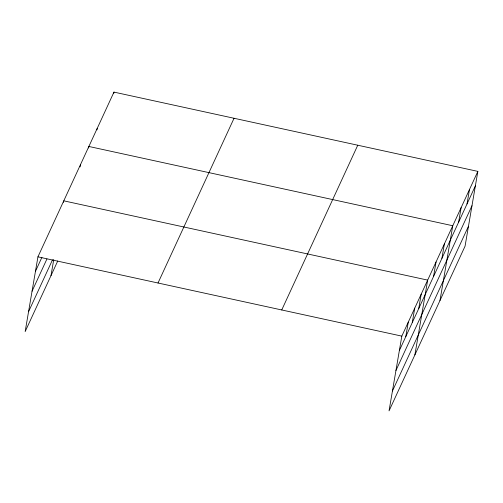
<?xml version="1.0" encoding="UTF-8"?>
<svg xmlns="http://www.w3.org/2000/svg" width="503" height="503" viewBox="0 0 503 503"><rect width="100%" height="100%" fill="white"/><g stroke="black" fill="none" stroke-linecap="round" stroke-linejoin="round"><path stroke-width="0.75" d="M477.85 171.385L401.822 336.13L389.039 410.901L465.068 246.156L477.85 171.385L113.961 92.099L37.932 256.844L25.15 331.615L57.757 260.969M50.998 275.606L53.746 259.529M63.523 202.357L63.78 200.835L427.669 280.114L414.887 354.885M80.115 166.87L80.505 164.588M88.61 147.989L88.874 146.467L452.763 225.746L439.98 300.517M96.972 129.868L97.236 128.347M113.703 93.621L113.961 92.099M405.808 336.589L408.279 322.127M412.271 322.586L414.742 308.119M418.735 308.584L421.206 294.117M433.561 276.455L436.032 261.994M441.923 258.335L444.394 243.873M458.648 222.093L461.125 207.626M467.017 203.966L469.488 189.505M35.462 271.312L41.919 257.31M32.054 291.212L46.924 259.007M28.552 311.715L52.463 259.906M158.011 283.013L234.046 118.262M281.737 309.967L357.765 145.216M399.344 350.591L475.379 185.846M395.943 370.497L471.977 205.746M392.441 391.001L468.469 226.249M37.932 256.844L401.822 336.13"/></g></svg>
